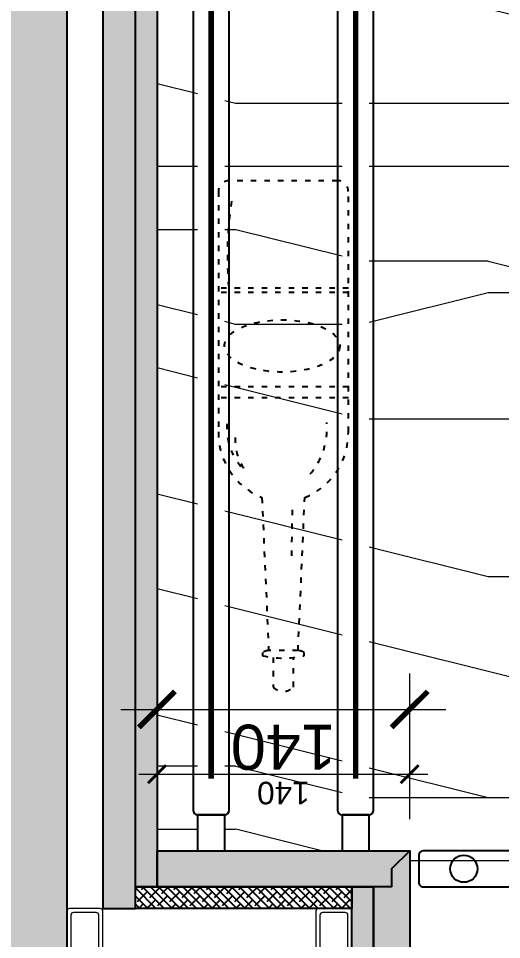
# Model space of a CAD drawing. Header units: millimetres. Extents: x 64682 to 95728, y -1640 to 17847.
# Drawn here: x 80242 to 80509, y 13068 to 13579 of the extents above; entities that cross this region are included whole.
import ezdxf
from ezdxf import colors
from ezdxf.entities.mleader import LeaderData, LeaderLine
from ezdxf.enums import TextEntityAlignment as Align
from ezdxf.math import Vec2, Vec3

# ---------------------------------------------------------------- set-up
doc = ezdxf.new("R2010")
doc.units = ezdxf.units.MM
for name, pattern in [('_ACM-G-HIDDEN', [4.762499999999999, 3.175, -1.5875]), ('ACAD_ISO03W100', [30, 12, -18]), ('D04-03 - PANTRY CABINET DETAIL 1$0$ACM-G-CENTER2', [28.575000000000003, 19.05, -3.175000000000001, 3.175000000000001, -3.175000000000001])]:
    doc.linetypes.add(name, pattern=pattern)
doc.layers.get('Defpoints').update_dxf_attribs({"color": 250})
for name, color, linetype, lineweight in [('_ACM-A-ANNO-DIMS', 2, 'Continuous', 13), ('_ACM-A-ANNO-DIMS @ 10', 2, 'Continuous', 13), ('_ACM-A-ANNO-DIMS @ 5', 2, 'Continuous', 13), ('_ACM-A-DETL-PATT', 8, 'Continuous', 0), ('_ACM-A-ELVE-HACH', 251, 'Continuous', 9), ('_ACM-A-ELVE-HIDD', 1, '_ACM-G-HIDDEN', 13)]:
    doc.layers.add(name, color=color, linetype=linetype, lineweight=lineweight)
for name, color, linetype in [('I-DETL-LW01', 1, 'Continuous'), ('I-DETL-LW02', 2, 'Continuous'), ('I-DETL-LW251', 251, 'Continuous'), ('PE-尺寸标注', 44, 'Continuous'), ('WALL TYPE$0$G-ANNO-NOTE-CH', 7, 'Continuous'), ('WALL TYPE$0$I-SECT-LW03', 3, 'Continuous')]:
    doc.layers.add(name, color=color, linetype=linetype)
doc.styles.add('Arial', font='ARIALUNI.ttf')
doc.styles.add('WALL TYPE$0$Aecom Chinese', font='Microsoft YaHei.ttf')
doc.dimstyles.new('Aec-Arch-M-注释性', dxfattribs={"dimscale": 2, "dimtxt": 2.5, "dimasz": 2, "dimexe": 2, "dimexo": 2, "dimgap": 0.8, "dimtad": 1, "dimdec": 0, "dimrnd": 5, "dimzin": 3, "dimdsep": 46, "dimtxsty": 'Arial', "dimblk": 'WALL TYPE$0$_ArchTick', "dimcen": 2.5, "dimdle": 2, "dimclrd": 256, "dimclrt": 256, "dimazin": 2, "dimtfac": 0.75, "dimtdec": 0, "dimtix": 1, "dimtmove": 2, "dimatfit": 2, "dimfxl": 5, "dimfxlon": 1, "dimtolj": 1, "dimtzin": 0, "dimlwd": -1, "dimarcsym": 0})

# ---------------------------------------------------------------- blocks, each defined once
blk = doc.blocks.new('K_20')
at = {"layer": '_ACM-A-DETL-PATT'}
for points in [[(-18.5, -20), (18.5, -20, 0.414213562373095), (20, -18.5), (20, -1.5, 0.414213562373095), (18.5, 0), (-18.5, 0, 0.414213562373095), (-20, -1.5), (-20, -18.5, 0.414213562373095)], [(-16.25, -17.75), (16.25, -17.75, 0.414213562373095), (17.75, -16.25), (17.75, -3.75, 0.414213562373095), (16.25, -2.25), (-16.25, -2.25, 0.414213562373095), (-17.75, -3.75), (-17.75, -16.25, 0.414213562373095)]]:
    blk.add_lwpolyline(points, format="xyb", close=True, dxfattribs=at)
blk = doc.blocks.new('K_35')
at = {"color": 8, "linetype": 'ACAD_ISO03W100', "lineweight": -2, "ltscale": 0.25}
blk.add_lwpolyline([(-175.7153926715837, -11.86088672983169, 0.3077846704725585), (-139.3274124117452, -36), (-6, -36, 0.4142135623731227), (0, -30), (0, 30, 0.414213562373145), (-6, 36), (-139.3274124117452, 36, 0.3077846704724805), (-175.7153926715837, 11.86088672984624), (-260.4658277913113, 8.14792270923499, 0.08095083414172038), (-261.5264348196215, 11.60570679773809, 0.05046056553367759), (-263.3626816695905, 11.47990982653573, 0.1146550099405352), (-263.3626816695905, -11.47990982653573, 0.05046056553367748), (-261.5264348196215, -11.60570679773809, 0.08095083414172038), (-260.4658277913113, -8.14792270923499)], format="xyb", close=True, dxfattribs=at)
for points in [[(-120.4089682635968, -36), (-120.4089682635968, 36)], [(-114.3441530243144, -36), (-114.3441530243144, 36)], [(-62.00673803914106, -36), (-62.00673803914106, 36)], [(-59.60673803911777, -36), (-59.60673803911777, 36)], [(-260.4658277913113, -8.14792270923499), (-260.4658277913113, 8.14792270923499)], [(-207.993028791796, -4.603732831543311), (-178.0359496706515, -5.180213772808202)]]:
    blk.add_lwpolyline(points, dxfattribs=at)
for points in [[(-134.8552721613669, 31.16925054880267, 0.2379591916028849), (-161.2482012427063, 20.71605613932479, -0.1709796993884588), (-142.3402592219354, 26.76488241268089)], [(-11.28166889055865, 28.71847195041482, 0.0596809028887853), (-59.60673803911777, 30.25504786499368)], [(-264.3589560104883, 5.688097690464929), (-280.7375050279079, 5.688097690464929, 0.4202580269896076), (-280.7375050279079, -5.688097690464929), (-264.3589560104883, -5.688097690464929)], [(-162.5150418381527, -14.89810256146302, 0.2018276905973315), (-134.0180920431594, -24.02319096477004)]]:
    blk.add_lwpolyline(points, format="xyb", dxfattribs=at)
blk.add_ellipse((-91.61998544092057, 0.6664935517474078), major_axis=(7.081902606801228e-15, -31.89405394106416), ratio=0.4537038272487876, dxfattribs=at)
blk = doc.blocks.new('WALL TYPE$0$_ArchTick')
at = {"color": 0, "linetype": 'ByBlock', "const_width": 0.15}
blk.add_lwpolyline([(-0.5, -0.5), (0.5, 0.5)], dxfattribs=at)
blk = doc.blocks.new('*D154')
at = {"layer": '_ACM-A-ANNO-DIMS', "transparency": 16777216}
blk.add_line((83183.3086212211, 12611.97337420414), (83183.3086212211, 12451.97414429367), dxfattribs=at)
at = {"layer": '_ACM-A-ANNO-DIMS', "color": 0, "lineweight": -2, "transparency": 16777216}
for p, q in [((83158.3086212211, 12601.97337420414), (83193.3086212211, 12601.97337420414)), ((83158.3086212211, 12461.97414429367), (83193.3086212211, 12461.97414429367))]:
    blk.add_line(p, q, dxfattribs=at)
at = {"layer": 'Defpoints', "color": 0, "transparency": 16777216}
for p in [(83140.81602356516, 12601.97337420414), (83140.81602356516, 12461.97414429367), (83183.3086212211, 12461.97414429367)]:
    blk.add_point(p, dxfattribs=at)
at = {"layer": '_ACM-A-ANNO-DIMS', "transparency": 16777216, "xscale": 10, "yscale": 10, "zscale": 10}
for p, rotation in [((83183.3086212211, 12601.97337420414), 90), ((83183.3086212211, 12461.97414429367), 270)]:
    blk.add_blockref('WALL TYPE$0$_ArchTick', p, dxfattribs=dict(at, rotation=rotation))
at = {"layer": '_ACM-A-ANNO-DIMS', "transparency": 16777216, "insert": (83172.92219557308, 12531.97375924888), "char_height": 12.5, "attachment_point": 5, "rotation": 90, "style": 'Arial'}
blk.add_mtext('\\A1;140', dxfattribs=at)
blk = doc.blocks.new('*D155')
at = {"layer": '_ACM-A-ANNO-DIMS', "transparency": 16777216}
blk.add_line((83219.17075769218, 12621.97337420414), (83219.17075769218, 12441.97414429367), dxfattribs=at)
at = {"layer": '_ACM-A-ANNO-DIMS', "color": 0, "lineweight": -2, "transparency": 16777216}
for p, q in [((83169.17075769218, 12601.97337420414), (83239.17075769218, 12601.97337420414)), ((83169.17075769218, 12461.97414429367), (83239.17075769218, 12461.97414429367))]:
    blk.add_line(p, q, dxfattribs=at)
at = {"layer": 'Defpoints', "color": 0, "transparency": 16777216}
for p in [(83140.81602356516, 12601.97337420414), (83140.81602356516, 12461.97414429367), (83219.17075769218, 12461.97414429367)]:
    blk.add_point(p, dxfattribs=at)
at = {"layer": '_ACM-A-ANNO-DIMS', "transparency": 16777216, "xscale": 20, "yscale": 20, "zscale": 20}
for p, rotation in [((83219.17075769218, 12601.97337420414), 90), ((83219.17075769218, 12461.97414429367), 270)]:
    blk.add_blockref('WALL TYPE$0$_ArchTick', p, dxfattribs=dict(at, rotation=rotation))
at = {"layer": '_ACM-A-ANNO-DIMS', "transparency": 16777216, "insert": (83198.39790639612, 12531.97375924888), "char_height": 25, "attachment_point": 5, "rotation": 90, "style": 'Arial'}
blk.add_mtext('\\A1;140', dxfattribs=at)
blk = doc.blocks.new('WHA12202707')
at = {"transparency": 16777216}
for p, q in [((2.381249999995816, 2.381249999998545), (0, 0)), ((11.90624999998818, 2.381249999998545), (2.381249999995816, 2.381249999998545)), ((11.90624999998818, 2.381249999998545), (14.28749999998399, 0)), ((2.381249999995816, -2.381249999994907), (0, 0)), ((11.90624999998818, -2.381249999994907), (14.28749999998399, 0)), ((2.381249999995816, -2.381249999994907), (11.90624999998818, -2.381249999994907))]:
    blk.add_line(p, q, dxfattribs=at)
at = {"transparency": 16777216, "style": 'WALL TYPE$0$Aecom Chinese'}
blk.add_attdef('英文2', (0.4915142908575945, -14.58335883787367), '', height=2.5, dxfattribs=at)
at = {"layer": 'WALL TYPE$0$G-ANNO-NOTE-CH', "transparency": 16777216, "style": 'WALL TYPE$0$Aecom Chinese'}
blk.add_attdef('编号', text='', height=2.5, dxfattribs=at).set_placement((7.100982051833853, 0), align=Align.MIDDLE)
for tag, p in [('中文', (0.5380008727915992, -5.178695852169766)), ('英文', (0.4915142908830603, -9.507158057298511))]:
    blk.add_attdef(tag, text='', height=2.5, dxfattribs=at).set_placement(p, align=Align.MIDDLE_LEFT)
blk = doc.blocks.new('K_1222100399')
blk.add_lwpolyline([(-10, -2.5), (-10, -157.5003850445391, 0.4142107429508659), (-7.500024065302568, -160.0003850444227), (7.499975934697432, -160.0005294362109, 0.4142163818009496), (10, -157.5005294363273), (10, -2.500144391788126, 0.4142107429508704), (7.500024065302568, -0.0001443919045414077), (-7.499975934697432, -1.164153218269348e-10, 0.414216381800945)], format="xyb", close=True)
for centre in [(0, -24.99997593458647), (0, -120.0003609793548)]:
    blk.add_circle(centre, 7.5)
blk = doc.blocks.new('*U132')
blk.add_lwpolyline([(20, 7.5), (0, 7.5), (0, -7.5), (20, -7.5)], close=True)
blk.add_lwpolyline([(934.1675409385643, 10), (22.5, 10, 0.414213562373095), (20, 7.5), (20, -7.5, 0.414213562373095), (22.5, -10), (934.1675409385643, -10, 0.414213562373095), (936.6675409385643, -7.5), (936.6675409385643, 7.5, 0.414213562373095)], format="xyb", close=True)
at = {"layer": '_ACM-A-ELVE-HIDD', "linetype": 'D04-03 - PANTRY CABINET DETAIL 1$0$ACM-G-CENTER2', "ltscale": 3.8, "const_width": 3}
blk.add_lwpolyline([(40, 0), (916.6675409385643, 0)], dxfattribs=at)
blk = doc.blocks.new('K_1222095899S')
blk.add_blockref('*U132', (-1455.000461200907, -10))
blk = doc.blocks.new('*U378')
at = {"layer": '_ACM-A-ANNO-DIMS @ 10'}
dim = blk.add_linear_dim(base=(-1301.645265872969, -1069.999999999993), p1=(-1380.000000000015, -930.0007700895367), p2=(-1380.000000000015, -1070), angle=90, dimstyle='Aec-Arch-M-注释性', override={"dimscale": 10, "dimzin": 8, "dimtix": 1, "dimtofl": 1, "dimtmove": 2, "dimatfit": 2}, dxfattribs=at)
dim.commit()
dim.dimension.update_dxf_attribs({"geometry": '*D155', "text_midpoint": (-1322.418117169029, -1000.000385044788), "insert": (-84520.81602356514, -13531.97414429366)})
at = {"layer": '_ACM-A-ANNO-DIMS @ 5'}
dim = blk.add_linear_dim(base=(-1337.507402344039, -1069.999999999993), p1=(-1380.000000000015, -930.0007700895367), p2=(-1380.000000000015, -1070), angle=90, dimstyle='Aec-Arch-M-注释性', override={"dimscale": 5, "dimzin": 8, "dimtix": 1, "dimtofl": 1, "dimtmove": 2, "dimatfit": 2}, dxfattribs=at)
dim.commit()
dim.dimension.update_dxf_attribs({"geometry": '*D154', "text_midpoint": (-1347.893827992069, -1000.000385044788), "insert": (-84520.81602356514, -13531.97414429366)})
blk = doc.blocks.new('K_1222101499')
h = blk.add_hatch()
h.set_pattern_fill('0-钢筋混凝土001-DOM', color=251, scale=15, pattern_type=2)
h.set_pattern_definition([(45, (-3599.999999999985, 259.9999999995889), (-53.03300858899107, 53.03300858899107), []), (49.99999999999999, (-3599.999999999985, 259.9999999995889), (107.589027390113, -9.412820247389266), [11.25, -123.75]), (355, (-3599.999999999985, 259.9999999995889), (-20.81270004195, 112.8288200550018), [9, -99]), (100.4514, (-3591.034248004988, 259.2155989950006), (86.77640725710323, 103.415931309143), [9.5610285, -105.1713168]), (46.18420000000001, (-3599.999999999985, 289.9999999995889), (160.0861572938467, -24.82785214935271), [16.875, -185.625]), (96.6356, (-3586.659488254983, 287.9310039449992), (140.1994058323055, 146.1176806350663), [14.3415432, -157.75695]), (351.1842, (-3599.999999999985, 289.9999999995889), (140.1992917700441, 146.1177901387987), [13.5, -148.5]), (21, (-3584.999999999985, 282.4999999995889), (89.53605781776925, -60.39283359980082), [11.25, -123.75]), (326.0000000000001, (-3584.999999999985, 282.4999999995889), (36.49729978823727, 108.772506757028), [9, -99]), (71.4514, (-3577.538665050481, 277.4672590994996), (126.0333942872235, 48.37957450649286), [9.5610285, -105.1713168]), (37.50000000000001, (-3600.00000000048, 259.9999999994998), (1.8239782975936, 49.93407807469672), [0.75, -97.8, 0.75, -100.5, 0.75, -99.375]), (7.499999999999999, (-3600.00000000048, 259.9999999994998), (39.46043061632229, 59.16175678235403), [0.75, -57.3, 0.75, -95.55, 0.75, -37.875]), (327.5, (-3633.450000000492, 259.9999999994998), (80.07336542586135, -3.383230760156997), [0.75, -37.5, 0.75, -117, 0.75, -155.25]), (317.5, (-3648.450000004988, 259.9999999949996), (87.47792540135794, 15.01574734984763), [0.75, -48.75, 0.75, -77.69999999999999, 0.75, -110.25])])
h.paths.add_polyline_path([(1579.999999999985, -340), (-3349.999999999985, -340), (-3349.999999999971, -2430), (-2900.000000000015, -2430), (-2900.000000000015, -880), (1579.999999999985, -880)])
at = {"layer": '_ACM-A-ELVE-HACH'}
h = blk.add_hatch(dxfattribs=at)
h.set_pattern_fill('木纹', color=251, scale=34.3137, angle=90, pattern_type=2)
h.set_pattern_definition([(90, (-88231.48500127051, -21141.68654341979), (-699.99948, 4.286260612934058e-14), [139.999896, -209.999844, 69.99994799999999, -279.999792]), (90, (-88248.98498827047, -20651.68690741979), (-699.99948, 4.286260612934058e-14), [139.999896, -559.9995839999999]), (90, (-88283.98496227048, -20721.68685541983), (-699.99948, 4.286260612934058e-14), [69.99994799999999, -629.9995319999999]), (90, (-88301.48494927051, -21106.68656941979), (-699.99948, 4.286260612934058e-14), [34.99997399999999, -489.999636, 34.99997399999999, -139.999896]), (90, (-88336.48492327047, -20861.68675141979), (-699.99948, 4.286260612934058e-14), [139.999896, -209.999844, 34.99997399999999, -314.999766]), (90, (-88353.98491027048, -21036.68662141979), (-699.99948, 4.286260612934058e-14), [104.999922, -594.999558]), (90, (-88371.48489727051, -20861.68675141979), (-699.99948, 4.286260612934058e-14), [209.999844, -489.999636]), (90, (-88388.98488427048, -21071.68659541979), (-699.99948, 4.286260612934058e-14), [139.999896, -559.9995839999999]), (90, (-88406.48487127047, -20791.68680341979), (-699.99948, 4.286260612934058e-14), [349.99974, -349.99974]), (90, (-88441.48484527046, -21001.68664741979), (-699.99948, 4.286260612934058e-14), [69.99994799999999, -209.999844, 139.999896, -279.999792]), (90, (-88458.98483227052, -20511.6870114198), (-699.99948, 4.286260612934058e-14), [139.999896, -559.9995839999999]), (90, (-88476.48481927051, -20651.68690741979), (-699.99948, 4.286260612934058e-14), [69.99994799999999, -629.9995319999999]), (90, (-88493.98480627051, -20791.68680341979), (-699.99948, 4.286260612934058e-14), [69.99994799999999, -629.9995319999999]), (90, (-88511.48479327052, -21141.68654341979), (-699.99948, 4.286260612934058e-14), [139.999896, -559.9995839999999]), (90, (-88528.98478027052, -20791.68680341979), (-699.99948, 4.286260612934058e-14), [139.999896, -559.9995839999999]), (90, (-88563.98475427052, -20791.68680341979), (-699.99948, 4.286260612934058e-14), [139.999896, -139.999896, 139.999896, -279.999792]), (90, (-88598.98472827052, -20931.6866994198), (-699.99948, 4.286260612934058e-14), [69.99994799999999, -349.99974, 139.999896, -139.999896]), (90, (-88616.4847152705, -20791.68680341979), (-699.99948, 4.286260612934058e-14), [209.999844, -489.999636]), (90, (-88651.48468927048, -20791.68680341979), (-699.99948, 4.286260612934058e-14), [139.999896, -559.9995839999999]), (90, (-88668.98467627051, -21071.68659541979), (-699.99948, 4.286260612934058e-14), [209.999844, -279.999792, 69.99994799999999, -139.999896]), (90, (-88703.98465027047, -21071.68659541979), (-699.99948, 4.286260612934058e-14), [349.99974, -349.99974]), (90, (-88721.48463727048, -20651.68690741979), (-699.99948, 4.286260612934058e-14), [69.99994799999999, -629.9995319999999]), (90, (-88738.98462427047, -20861.68675141979), (-699.99948, 4.286260612934058e-14), [139.999896, -559.9995839999999]), (90, (-88756.48461127053, -21001.68664741979), (-699.99948, 4.286260612934058e-14), [69.99994799999999, -279.999792, 69.99994799999999, -279.999792]), (90, (-88773.98459827052, -21071.68659541983), (-699.99948, 4.286260612934058e-14), [69.99994799999999, -209.999844, 139.999896, -279.999792]), (90, (-88791.48458527052, -20931.6866994198), (-699.99948, 4.286260612934058e-14), [69.99994799999999, -349.99974, 69.99994799999999, -209.999844]), (90, (-88808.9845722705, -20791.68680341979), (-699.99948, 4.286260612934058e-14), [209.999844, -489.999636]), (90, (-88843.98454627051, -21071.68659541979), (-699.99948, 4.286260612934058e-14), [139.999896, -559.9995839999999]), (90, (-88861.48453327052, -20721.68685541979), (-699.99948, 4.286260612934058e-14), [69.99994799999999, -629.9995319999999]), (90, (-88878.98452027046, -20581.68695941979), (-699.99948, 4.286260612934058e-14), [69.99994799999999, -629.9995319999999]), (104.03624347, (-88283.98496226255, -20651.68690740583), (-1.689791769861322e-06, 699.999479479022), [72.09994644, -2814.0717183687]), (104.03624347, (-88441.48484526254, -20581.68695940583), (-1.689791769861322e-06, 699.999479479022), [72.09994644, -2814.0717183687]), (104.03624347, (-88861.48453326254, -20651.68690740583), (-1.689791769861322e-06, 699.999479479022), [72.09994644, -2814.0717183687]), (104.03624347, (-88598.98472826254, -20861.68675140583), (-1.689791769861322e-06, 699.999479479022), [72.09994644, -2814.0717183687]), (104.03624347, (-88703.98465026254, -20721.68685540583), (-1.689791769861322e-06, 699.999479479022), [72.09994644, -2814.0717183687]), (104.03624347, (-88651.48468926255, -20651.68690740583), (-1.689791769861322e-06, 699.999479479022), [72.09994644, -2814.0717183687]), (104.03624347, (-88773.98459826254, -21001.68664740583), (-1.689791769861322e-06, 699.999479479022), [72.09994644, -2814.0717183687]), (104.03624347, (-88738.98462426254, -20721.68685540583), (-1.689791769861322e-06, 699.999479479022), [72.09994644, -2814.0717183687]), (104.03624347, (-88476.48481926254, -20581.68695940583), (-1.689791769861322e-06, 699.999479479022), [144.19989288, -2741.9717719287]), (104.03624347, (-88528.98478026254, -20651.68690740583), (-1.689791769861322e-06, 699.999479479022), [144.19989288, -2741.9717719287]), (104.03624347, (-88563.98475426255, -20651.68690740583), (-1.689791769861322e-06, 699.999479479022), [144.19989288, -2741.9717719287]), (255.96376, (-88336.48506779186, -20861.68692184198), (0.0001255916377233216, -699.9996068101242), [72.09994644, -144.19989288, 72.09994644, -2597.771844734999]), (255.9637565300001, (-88441.48484533119, -21001.68664730289), (-2.533266199220939e-08, -699.9994798951368), [72.09994644, -2814.0717183687]), (255.9637565300001, (-88756.48461133118, -21001.68664730289), (-2.533266199220939e-08, -699.9994798951368), [144.19989288, -2741.9717719287]), (284.03624347, (-88248.98498833118, -20651.68690730289), (1.689791678431259e-06, -699.999479479022), [72.09994644, -2814.0717183687]), (75.96375653, (-88248.98498833118, -20511.68701130289), (2.533287532902427e-08, 699.9994798951368), [72.09994644, -2814.0717183687]), (75.96375653, (-88493.98480633117, -20721.68685530288), (2.533287532902427e-08, 699.9994798951368), [72.09994644, -2814.0717183687]), (75.96375653, (-88616.48471533117, -20581.68695930289), (2.533287532902427e-08, 699.9994798951368), [72.09994644, -2814.0717183687]), (75.96375653, (-88668.98467633118, -20861.68675130288), (2.533287532902427e-08, 699.9994798951368), [72.09994644, -2814.0717183687]), (75.96375653, (-88756.48461133118, -20931.68669930289), (2.533287532902427e-08, 699.9994798951368), [72.09994644, -2814.0717183687]), (75.96375653, (-88791.48458533117, -20861.68675130288), (2.533287532902427e-08, 699.9994798951368), [72.09994644, -2814.0717183687]), (75.96375653, (-88668.98467633118, -20861.68675130288), (2.533287532902427e-08, 699.9994798951368), [72.09994644, -2814.0717183687]), (75.96375653, (-88773.98459833118, -20651.68690730289), (2.533287532902427e-08, 699.9994798951368), [288.39978576, -2597.7718790487]), (75.96375653, (-88301.48494933118, -21071.68659530289), (2.533287532902427e-08, 699.9994798951368), [288.39978576, -2597.7718790487]), (75.96375653, (-88353.98491033117, -21001.68664730289), (2.533287532902427e-08, 699.9994798951368), [288.39978576, -2597.7718790487]), (75.96376000000001, (-88388.98502879185, -20931.68686984197), (-0.0001255916376318916, 699.9996068101242), [72.09994644, -144.19989288, 144.19989288, -2525.671898295]), (75.96376000000001, (-88441.48498979186, -20931.68686984197), (-0.0001255916376318916, 699.9996068101242), [144.19989288, -144.19989288, 144.19989288, -2453.571951854999]), (75.96375653, (-88511.48479333118, -21001.68664730289), (2.533287532902427e-08, 699.9994798951368), [288.39978576, -2597.7718790487]), (75.96375653, (-88563.98475433118, -21071.68659530289), (2.533287532902427e-08, 699.9994798951368), [288.39978576, -2597.7718790487]), (75.96375653, (-88598.98472833117, -21071.68659530289), (2.533287532902427e-08, 699.9994798951368), [288.39978576, -2597.7718790487]), (75.96375653, (-88808.98457233119, -20581.68695930289), (2.533287532902427e-08, 699.9994798951368), [72.09994644, -2814.0717183687]), (75.96376753, (-88878.98452033119, -20511.68701130289), (-0.0001343649196721049, 699.9994798951237), [144.19989288, -2741.9717719287]), (75.96376753, (-88843.98454633118, -20931.68669930289), (-0.0001343649196721049, 699.9994798951237), [144.19989288, -2741.9717719287]), (75.96375753, (-88231.48500133118, -21001.68664730289), (-1.219196285513106e-05, 699.9994798951367), [288.3997857599998, -2597.771879048699]), (75.96375753, (-88721.48463733117, -20581.68695930289), (-1.219196285513106e-05, 699.9994798951367), [216.2998393199999, -2669.871825488699]), (75.96375753, (-88668.98467633118, -20511.68701130289), (-1.219196285513106e-05, 699.9994798951367), [432.5996786399998, -2453.571986168699])])
h.paths.add_polyline_path([(2329.999999999985, -1145.000385044768, -1), (2324.999999999985, -1145.000385044768, -1)], flags=16)
h.paths.add_polyline_path([(2670.000778011832, -1232.50038504477), (-2520.000778011876, -1232.50038504477), (-2520.000778011861, -1380.11394289798), (2669.999999999985, -1380.11394289798), (2670.000778011832, -1380.113934093686)])
h.paths.add_polyline_path([(-2520.000778011876, -1217.50038504477), (2670.000778011847, -1217.500385044768), (2670.000778011832, -1152.500385044768), (-2520.00077801189, -1152.500385044768)])
h.paths.add_polyline_path([(-2520.000778011861, -952.5003850447665), (-2180.000000000015, -952.5003850447683), (-2180.000000000015, -930.0007700895367), (-2520.000778011861, -930.0007700895367)])
h.paths.add_polyline_path([(-2180.000000000015, -967.5003850447665), (-2520.000778011861, -967.5003850447683), (-2520.000778011861, -1032.500385044768), (-2180.000000000015, -1032.500385044772)])
h.paths.add_polyline_path([(1529.999999999985, -967.5003850447665), (-1380.000000000015, -967.5003850447683), (-1380.000000000015, -1032.500385044768), (1529.999999999971, -1032.50038504477)])
h.paths.add_polyline_path([(-1380.000000000029, -952.5003850447702), (1529.999999999985, -952.5003850447683), (1529.999999999985, -930.0007700895367), (-1380.000000000015, -930.0007700895367)])
h.paths.add_polyline_path([(2670.000778011832, -1047.500385044765), (2329.999999999985, -1047.500385044767), (2329.999999999985, -1069.999221986956), (2330.000778011847, -1070), (1529.999999999985, -1070), (1529.999999999985, -1047.500385044768), (-1380, -1047.500385044767), (-1380.000000000015, -1070), (-2180.000000000015, -1070), (-2180.000000000015, -1047.500385044768), (-2520.000778011861, -1047.50038504477), (-2520.000778011876, -1137.500385044768), (2670.000778011832, -1137.500385044768)])
h.paths.add_polyline_path([(2329.999999999985, -952.5003850447683), (2670.000778011847, -952.5003850447683), (2670.000778011832, -930.0007700895367), (2329.999999999985, -930.0007700895367)])
h.paths.add_polyline_path([(2670.000778011832, -967.5003850447683), (2329.999999999985, -967.5003850447683), (2329.999999999985, -1032.500385044768), (2670.000778011847, -1032.500385044768)])
at = {"layer": 'I-DETL-LW251'}
h = blk.add_hatch(dxfattribs=at)
h.set_pattern_fill('ANSI38', color=251, angle=-90.00000000000001)
h.set_pattern_definition([(314.9999999999999, (-13427.38644402016, 35355.84596202851), (2.245064030267289, 2.245064030267288), []), (44.99999999999999, (-13427.38644402016, 35355.84596202851), (2.245064030267292, 6.735192090801864), [7.9375, -4.7625])])
h.paths.add_polyline_path([(-1412.000770089537, -899.9999999999964), (-1412.000770089537, -917.9999999999982), (1560.000770089522, -918), (1560.000770089522, -899.9999999999982)])
h = blk.add_hatch(dxfattribs=at)
h.set_pattern_fill('ANSI38', color=251, angle=-2.544443745170813e-14)
h.set_pattern_definition([(44.99999999999994, (-34727.84519193898, -11257.27256251018), (-2.245064030267288, 2.245064030267289), []), (135, (-34727.84519193898, -11257.27256251018), (-6.735192090801864, 2.245064030267292), [7.9375, -4.7625])])
h.paths.add_polyline_path([(-1400.000770089551, -1037.999199517493), (-1412.000770089551, -1037.999199517493), (-1412.000770089551, -918), (-1400.000770089551, -918)])
h = blk.add_hatch(dxfattribs=at)
h.set_pattern_fill('ANSI38', color=251, angle=-90.00000000000001)
h.set_pattern_definition([(314.9999999999999, (-8669.272592903159, 35223.84676251101), (2.245064030267289, 2.245064030267288), []), (44.99999999999999, (-8669.272592903159, 35223.84676251101), (2.245064030267292, 6.735192090801864), [7.9375, -4.7625])])
h.paths.add_polyline_path([(-1400.000770089551, -1037.999199517493), (-1400.000770089551, -1049.999199517493), (-2159.999229910478, -1049.999199517493), (-2159.999229910478, -1037.999199517493)])
at = {"layer": 'PE-尺寸标注'}
h = blk.add_hatch(dxfattribs=at)
h.set_pattern_fill('木纹面1', color=251, scale=5, angle=-90.00000000000001, style=0, pattern_type=2)
h.set_pattern_definition([(333.4349488199999, (-72011.4268921997, -13349.90740554366), (-1.019980652090767e-09, -19.9999999776412), [4.62136835, -17.7393114]), (310.60129465, (-71994.1329259497, -13336.75036619366), (1.801354854509693e-08, -19.99999998960277), [4.1580665, -88.037378]), (310.60129465, (-71974.1329259497, -13346.75036619366), (1.801354854509693e-08, -19.99999998960277), [4.1580665, -88.037378]), (310.60129465, (-71954.1329259497, -13356.75036619366), (-1.452602138233973e-08, -19.99999995163994), [4.1580665, -88.037378]), (333.4349488199999, (-72014.2217641997, -13339.75996954366), (-1.019980652090767e-09, -19.9999999776412), [4.2370078, -18.12367195]), (320.19442891, (-72010.4320691997, -13341.65481704367), (7.906909605545853e-10, -20.00000001048198), [2.2404905, -75.862006]), (320.19442891, (-71990.4320691997, -13351.65481704367), (7.906909605545853e-10, -20.00000001048198), [2.2404905, -75.862006]), (320.19442891, (-71970.4320691997, -13361.65481704367), (7.906909605545853e-10, -20.00000001048198), [2.2404905, -75.862006]), (291.80140949, (-72008.7108766997, -13343.08914409366), (-2.658084962907228e-08, -19.99999999207265), [2.86871215, -50.9829359]), (303.69006753, (-72007.6454637497, -13345.75267649366), (-1.246419400684066e-08, -20.00000002516126), [2.521813, -33.53369975]), (333.4349488, (-72006.2466135997, -13347.85095174367), (-8.001297287991947e-09, -19.9999999776412), [3.3552885, -19.0053909]), (314.9999999999999, (-72003.2455519997, -13349.35148254367), (-7.65713738500498e-15, -19.99999996643937), [2.7178182, -53.8507243]), (314.9999999999999, (-71983.2455519997, -13359.35148254367), (-7.65713738500498e-15, -19.99999996643937), [2.7178182, -53.8507243]), (291.80140949, (-72001.3237643497, -13351.27327019366), (-2.658084962907228e-08, -19.99999999207265), [2.19237, -51.65927799999999]), (333.4349488, (-72014.6839250497, -13333.27888909366), (-8.001297287991947e-09, -19.9999999776412), [7.1895999, -15.1710799]), (320.19442891, (-72008.2533513997, -13336.49417594366), (7.906909605545853e-10, -20.00000001048198), [4.573562, -73.5289349]), (320.19442891, (-71988.2533513997, -13346.49417594366), (7.906909605545853e-10, -20.00000001048198), [4.573562, -73.5289349]), (320.19442891, (-71968.2533513997, -13356.49417594366), (7.906909605545853e-10, -20.00000001048198), [4.573562, -73.5289349]), (303.69006753, (-72004.7398438497, -13339.42209889366), (-1.246419400684066e-08, -20.00000002516126), [2.2405595, -33.8149534]), (285.9453959, (-72003.4970051497, -13341.28635694366), (-1.449476094591491e-06, -19.99999999510854), [3.5624845, -69.23861445]), (303.69006753, (-72002.5183154497, -13344.71177104367), (-1.246419400684066e-08, -20.00000002516126), [4.0929665, -31.9625462]), (320.19442891, (-72000.2479460997, -13348.11732504366), (7.906909605545853e-10, -20.00000001048198), [5.197338, -72.905159]), (320.19442891, (-71980.2479460997, -13358.11732504366), (7.906909605545853e-10, -20.00000001048198), [5.197338, -72.905159]), (320.1944289, (-71960.2479460997, -13368.11732504366), (-2.699966802284492e-09, -20.00000001048198), [5.197338, -72.905159]), (291.80140949, (-71996.2552383497, -13351.44458489366), (-2.658084962907228e-08, -19.99999999207265), [5.7145015, -48.137147]), (320.19442891, (-72007.2934146997, -13331.97414429366), (7.906909605545853e-10, -20.00000001048198), [5.214066750000001, -72.88842999999999]), (320.19442891, (-71987.2934146997, -13341.97414429366), (7.906909605545853e-10, -20.00000001048198), [5.214066750000001, -72.88842999999999]), (320.19442891, (-71967.2934146997, -13351.97414429366), (7.906909605545853e-10, -20.00000001048198), [5.214066750000001, -72.88842999999999]), (303.69006753, (-72003.2878576997, -13335.31210849366), (-1.246419400684066e-08, -20.00000002516126), [4.838075, -31.21743775]), (296.56505118, (-72000.6041764997, -13339.33763019366), (1.019967558262038e-09, -19.9999999776412), [7.985959999999996, -81.45675899999995]), (296.56505118, (-71980.6041764997, -13349.33763019366), (1.019967558262038e-09, -19.9999999776412), [7.985959999999996, -81.45675899999995]), (310.60129465, (-71997.0327281997, -13346.48051129366), (1.801354854509693e-08, -19.99999998960277), [4.319301400000001, -87.87614315]), (310.60129465, (-71977.0327281997, -13356.48051129366), (1.801354854509693e-08, -19.99999998960277), [4.319301400000001, -87.87614315]), (310.60129465, (-71957.0327281997, -13366.48050929366), (1.801354854509693e-08, -19.99999998960277), [4.319301400000001, -87.87614315]), (303.69006753, (-72000.5095391497, -13333.30883379366), (-1.246419400684066e-08, -20.00000002516126), [2.73579165, -33.31972211]), (296.5650512, (-71998.9919949997, -13335.58515004367), (8.001281973717169e-09, -19.9999999776412), [7.158076199999996, -82.28464299999993]), (296.5650512, (-71978.9919949997, -13345.58515004367), (-8.144143570302935e-08, -20.00000002236256), [7.158076199999996, -82.28464299999993]), (310.60129465, (-71995.7908061997, -13341.98752804366), (1.801354854509693e-08, -19.99999998960277), [1.700823, -90.49462155]), (310.60129465, (-71975.7908061997, -13351.98752804366), (1.801354854509693e-08, -19.99999998960277), [1.700823, -90.49462155]), (310.60129465, (-71955.7908061997, -13361.98752779366), (1.801354854509693e-08, -19.99999998960277), [1.700823, -90.49462155])])
h.paths.add_polyline_path([(1550.000770089522, -930.0007700895367), (-1400.000770089551, -930.0007700895367), (-1400.000770089551, -918), (1550.000770089522, -918)])
h = blk.add_hatch(dxfattribs=at)
h.set_pattern_fill('木纹面1', color=251, scale=5, angle=-90.00000000000001, style=0, pattern_type=2)
h.set_pattern_definition([(333.4349488199999, (-72321.42611418785, -13549.90740554366), (-1.019980652090767e-09, -19.9999999776412), [4.62136835, -17.7393114]), (310.60129465, (-72304.13214793785, -13536.75036619366), (1.801354854509693e-08, -19.99999998960277), [4.1580665, -88.037378]), (310.60129465, (-72284.13214793785, -13546.75036619366), (1.801354854509693e-08, -19.99999998960277), [4.1580665, -88.037378]), (310.60129465, (-72264.13214793785, -13556.75036619366), (-1.452602138233973e-08, -19.99999995163994), [4.1580665, -88.037378]), (333.4349488199999, (-72324.22098618785, -13539.75996954366), (-1.019980652090767e-09, -19.9999999776412), [4.2370078, -18.12367195]), (320.19442891, (-72320.43129118785, -13541.65481704367), (7.906909605545853e-10, -20.00000001048198), [2.2404905, -75.862006]), (320.19442891, (-72300.43129118785, -13551.65481704367), (7.906909605545853e-10, -20.00000001048198), [2.2404905, -75.862006]), (320.19442891, (-72280.43129118785, -13561.65481704367), (7.906909605545853e-10, -20.00000001048198), [2.2404905, -75.862006]), (291.80140949, (-72318.71009868785, -13543.08914409366), (-2.658084962907228e-08, -19.99999999207265), [2.86871215, -50.9829359]), (303.69006753, (-72317.64468573785, -13545.75267649366), (-1.246419400684066e-08, -20.00000002516126), [2.521813, -33.53369975]), (333.4349488, (-72316.24583558785, -13547.85095174367), (-8.001297287991947e-09, -19.9999999776412), [3.3552885, -19.0053909]), (314.9999999999999, (-72313.24477398786, -13549.35148254367), (-7.65713738500498e-15, -19.99999996643937), [2.7178182, -53.8507243]), (314.9999999999999, (-72293.24477398786, -13559.35148254367), (-7.65713738500498e-15, -19.99999996643937), [2.7178182, -53.8507243]), (291.80140949, (-72311.32298633785, -13551.27327019366), (-2.658084962907228e-08, -19.99999999207265), [2.19237, -51.65927799999999]), (333.4349488, (-72324.68314703785, -13533.27888909366), (-8.001297287991947e-09, -19.9999999776412), [7.1895999, -15.1710799]), (320.19442891, (-72318.25257338786, -13536.49417594366), (7.906909605545853e-10, -20.00000001048198), [4.573562, -73.5289349]), (320.19442891, (-72298.25257338786, -13546.49417594366), (7.906909605545853e-10, -20.00000001048198), [4.573562, -73.5289349]), (320.19442891, (-72278.25257338786, -13556.49417594366), (7.906909605545853e-10, -20.00000001048198), [4.573562, -73.5289349]), (303.69006753, (-72314.73906583786, -13539.42209889366), (-1.246419400684066e-08, -20.00000002516126), [2.2405595, -33.8149534]), (285.9453959, (-72313.49622713786, -13541.28635694366), (-1.449476094591491e-06, -19.99999999510854), [3.5624845, -69.23861445]), (303.69006753, (-72312.51753743785, -13544.71177104367), (-1.246419400684066e-08, -20.00000002516126), [4.0929665, -31.9625462]), (320.19442891, (-72310.24716808785, -13548.11732504366), (7.906909605545853e-10, -20.00000001048198), [5.197338, -72.905159]), (320.19442891, (-72290.24716808785, -13558.11732504366), (7.906909605545853e-10, -20.00000001048198), [5.197338, -72.905159]), (320.1944289, (-72270.24716808785, -13568.11732504366), (-2.699966802284492e-09, -20.00000001048198), [5.197338, -72.905159]), (291.80140949, (-72306.25446033785, -13551.44458489366), (-2.658084962907228e-08, -19.99999999207265), [5.7145015, -48.137147]), (320.19442891, (-72317.29263668785, -13531.97414429366), (7.906909605545853e-10, -20.00000001048198), [5.214066750000001, -72.88842999999999]), (320.19442891, (-72297.29263668785, -13541.97414429366), (7.906909605545853e-10, -20.00000001048198), [5.214066750000001, -72.88842999999999]), (320.19442891, (-72277.29263668785, -13551.97414429366), (7.906909605545853e-10, -20.00000001048198), [5.214066750000001, -72.88842999999999]), (303.69006753, (-72313.28707968786, -13535.31210849366), (-1.246419400684066e-08, -20.00000002516126), [4.838075, -31.21743775]), (296.56505118, (-72310.60339848784, -13539.33763019366), (1.019967558262038e-09, -19.9999999776412), [7.985959999999997, -81.45675899999996]), (296.56505118, (-72290.60339848784, -13549.33763019366), (1.019967558262038e-09, -19.9999999776412), [7.985959999999997, -81.45675899999996]), (310.60129465, (-72307.03195018785, -13546.48051129366), (1.801354854509693e-08, -19.99999998960277), [4.319301400000001, -87.87614315]), (310.60129465, (-72287.03195018785, -13556.48051129366), (1.801354854509693e-08, -19.99999998960277), [4.319301400000001, -87.87614315]), (310.60129465, (-72267.03195018785, -13566.48050929366), (1.801354854509693e-08, -19.99999998960277), [4.319301400000001, -87.87614315]), (303.69006753, (-72310.50876113785, -13533.30883379366), (-1.246419400684066e-08, -20.00000002516126), [2.73579165, -33.31972211]), (296.5650512, (-72308.99121698785, -13535.58515004367), (8.001281973717169e-09, -19.9999999776412), [7.158076199999997, -82.28464299999995]), (296.5650512, (-72288.99121698785, -13545.58515004367), (-8.144143570302935e-08, -20.00000002236256), [7.158076199999997, -82.28464299999995]), (310.60129465, (-72305.79002818785, -13541.98752804366), (1.801354854509693e-08, -19.99999998960277), [1.700823, -90.49462155]), (310.60129465, (-72285.79002818785, -13551.98752804366), (1.801354854509693e-08, -19.99999998960277), [1.700823, -90.49462155]), (310.60129465, (-72265.79002818785, -13561.98752779366), (1.801354854509693e-08, -19.99999998960277), [1.700823, -90.49462155])])
h.paths.add_polyline_path([(-1400.000770089551, -930.0007700895367), (-1380.000000000015, -930.0007700895367), (-1380.000000000015, -1070), (-2180.000000000015, -1070), (-2180.000000000015, -930.0007700895367), (-2159.999229910478, -930.0007700895367), (-2159.999229910478, -1049.999229910463), (-1400.000770089551, -1049.999229910463)])
at = {"layer": 'I-DETL-LW01'}
for points in [[(-1412.000770089537, -899.9999999999964), (-1412.000770089537, -917.9999999999982), (1560.000770089522, -918), (1560.000770089522, -899.9999999999982)], [(-1400.000770089551, -1037.999199517493), (-1412.000770089551, -1037.999199517493), (-1412.000770089551, -918), (-1400.000770089551, -918)], [(-1400.000770089551, -1037.999199517493), (-1400.000770089551, -1049.999199517493), (-2159.999229910478, -1049.999199517493), (-2159.999229910478, -1037.999199517493)]]:
    blk.add_lwpolyline(points, close=True, dxfattribs=at)
for points in [[(-1400.000770089551, -1049.999199517493), (-1400.000739696625, -1049.999229910465)], [(-1380.000000000015, -1070), (-1390.000385044783, -1059.999599758747), (-1400.000739696625, -1059.999599758747), (-1400.000739696625, -1049.999229910463)]]:
    blk.add_lwpolyline(points, dxfattribs=at)
at = {"layer": 'I-DETL-LW02'}
for points in [[(1550.000770089522, -930.0007700895367), (-1400.000770089551, -930.0007700895367), (-1400.000770089551, -918), (1550.000770089522, -918)], [(-1400.000770089551, -930.0007700895367), (-1380.000000000015, -930.0007700895367), (-1380.000000000015, -1070), (-2180.000000000015, -1070), (-2180.000000000015, -930.0007700895367), (-2159.999229910478, -930.0007700895367), (-2159.999229910478, -1049.999229910463), (-1400.000770089551, -1049.999229910463)]]:
    blk.add_lwpolyline(points, close=True, dxfattribs=at)
at = {"layer": 'WALL TYPE$0$I-SECT-LW03'}
blk.add_line((1579.999999999985, -880), (-2900.000000000015, -880), dxfattribs=at)
for name, p in [('K_20', (-1432.000770089551, -880)), ('K_35', (-1008.45992009381, -1000.000385044765)), ('K_20', (-1432.000770089551, -1017.999199517493))]:
    blk.add_blockref(name, p)
at = {"layer": '_ACM-A-ANNO-DIMS'}
blk.add_blockref('*U378', (0, 0), dxfattribs=at)
at = {"layer": 'I-DETL-LW02'}
for name, p in [('K_1222095899S', (74.99961099402572, -950.0003850447683)), ('K_1222095899S', (74.99961099402572, -1030.00038504477)), ('K_1222100399', (-1390.000072195107, -1075.000096260612))]:
    blk.add_blockref(name, p, dxfattribs=at)
at = {"layer": '_ACM-A-ANNO-DIMS @ 10'}
ml = blk.add_multileader_block('Standard', dxfattribs=at)
ml.set_content('WHA12202707', color=256, scale=-10)
ml.set_attribute('编号', 'WD-01', width=0)
ml.set_attribute('中文', '胡桃木饰面', width=0)
ml.set_attribute('英文', 'WALNUT VENEER', width=0)
ml.set_attribute('英文2', '', width=0)
ml.set_leader_properties(color=2)
ml.build(insert=Vec2(0, 0))
ml.multileader.update_dxf_attribs({"text_right_attachment_type": 6, "dogleg_length": 0.36, "arrow_head_size": 20, "scale": 10})
ctx = ml.context
ctx.base_point, ctx.scale, ctx.char_height, ctx.arrow_head_size, ctx.landing_gap_size, ctx.plane_origin = Vec3(-1533.178581252094, -1522.17917564878), 10, 750, 20, 0.8999999999999999, Vec3(-4293.170581594924, -5532.21712022483)
ctx.right_attachment, ctx.text_align_type = 6, 2
notes = []
notes.append((ctx, [(0, (1, 1, 0), (-1580.581458255285, -1522.17917564878), (1, 0), 47.40287700319059, [(0, [(-1580.581458255285, -1070)], 0, [])])]))
ctx.block.insert, ctx.block.scale = Vec3(-1390.303581252243, -1522.179175648798), Vec3(-10, 10, 10)
for ctx, leaders in notes:
    for number, flags, end, landing, length, lines in leaders:
        leader = LeaderData()
        leader.index, (leader.has_last_leader_line, leader.has_dogleg_vector, leader.attachment_direction) = number, flags
        leader.last_leader_point, leader.dogleg_vector, leader.dogleg_length = Vec3(end), Vec3(landing), length
        for number, points, colour, breaks in lines:
            line = LeaderLine()
            line.index, line.vertices, line.color, line.breaks = number, Vec3.list(points), colors.encode_raw_color(colour), breaks
            leader.lines.append(line)
        ctx.leaders.append(leader)

msp = doc.modelspace()

# ---------------------------------------------------------------- block references
at = {"rotation": 90}
msp.add_blockref('K_1222101499', (79388.56848461789, 14497.01698081192), dxfattribs=at)

doc.saveas('drawing.dxf')
